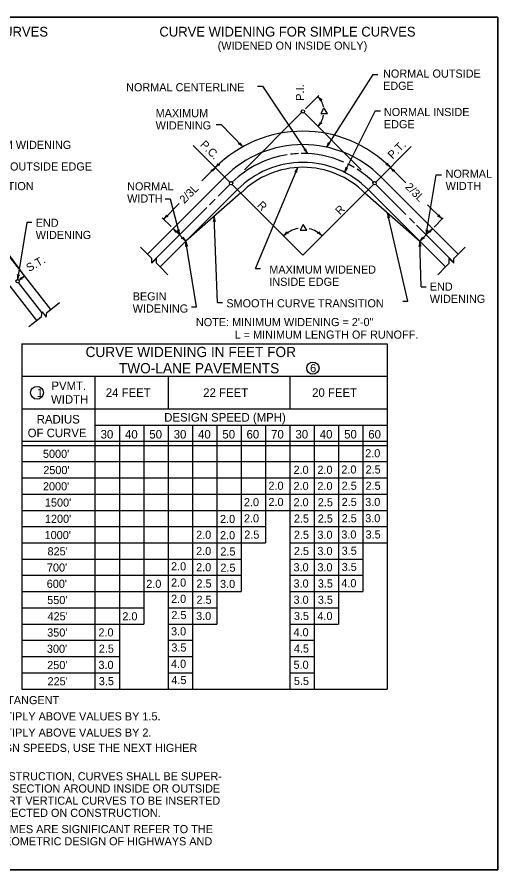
# Model space of a CAD drawing. Extents: x 1007 to 1035.5, y 1000.5 to 1021.5.
# Drawn here: x 1023.65 to 1035.5, y 1000.5 to 1021.5 of the extents above; entities that cross this region are included whole.
import ezdxf

# ---------------------------------------------------------------- set-up
doc = ezdxf.new("R2010")
doc.units = 0
for name, color, linetype in [('Level 1', 7, 'Continuous'), ('Level 10', 7, 'Continuous'), ('Level 11', 7, 'Continuous')]:
    doc.layers.add(name, color=color, linetype=linetype)

msp = doc.modelspace()

# ---------------------------------------------------------------- linework, layer by layer
at = {"layer": 'Level 1'}
for p, q in [((1032.414, 1020.083), (1031.276, 1018.297)), ((1032.414, 1020.083), (1032.539, 1020.083)), ((1029.572, 1019.802), (1029.697, 1019.802)), ((1029.697, 1019.802), (1030.811, 1018.138)), ((1031.086, 1019.57), (1030.756, 1019.239)), ((1030.663, 1019.147), (1029.254, 1017.737)), ((1030.722, 1019.147), (1032.13, 1017.738)), ((1032.478, 1019.192), (1031.717, 1017.677)), ((1032.478, 1019.192), (1032.603, 1019.192)), ((1028.556, 1018.857), (1028.681, 1018.857)), ((1028.681, 1018.857), (1029.21, 1018.305)), ((1028.896, 1017.438), (1027.994, 1018.34)), ((1033.362, 1018.31), (1032.49, 1017.437)), ((1028.536, 1017.797), (1028.204, 1017.464)), ((1029.525, 1015.307), (1030.565, 1017.797)), ((1032.849, 1017.797), (1033.228, 1017.418)), ((1028.769, 1017.564), (1026.865, 1015.659)), ((1032.616, 1017.564), (1034.52, 1015.659)), ((1033.733, 1016.135), (1033.981, 1017.619)), ((1033.981, 1017.619), (1034.106, 1017.619)), ((1029.081, 1017.253), (1027.176, 1015.348)), ((1028.896, 1017.379), (1028.61, 1017.093)), ((1030.693, 1015.64), (1028.954, 1017.379)), ((1032.431, 1017.379), (1030.693, 1015.641)), ((1032.305, 1017.253), (1034.209, 1015.348)), ((1032.46, 1017.408), (1032.46, 1017.408)), ((1032.49, 1017.379), (1033.234, 1016.635)), ((1029.165, 1017.168), (1027.808, 1015.98)), ((1032.22, 1017.168), (1033.578, 1015.98)), ((1027.648, 1016.908), (1027.264, 1016.524)), ((1027.302, 1017.023), (1027.427, 1017.023)), ((1027.427, 1017.023), (1027.652, 1016.135)), ((1028.53, 1017.013), (1028.396, 1016.879)), ((1033.767, 1016.879), (1034.122, 1016.524)), ((1028.33, 1016.813), (1026.97, 1015.453)), ((1033.279, 1014.501), (1032.782, 1016.676)), ((1023.888, 1016.441), (1023.663, 1015.036)), ((1024.013, 1016.441), (1023.888, 1016.441)), ((1027.449, 1016.339), (1027.228, 1016.56)), ((1028.588, 1014.472), (1028.508, 1016.592)), ((1033.317, 1016.551), (1033.444, 1016.424)), ((1034.153, 1016.555), (1033.927, 1016.329)), ((1027.808, 1015.98), (1027.497, 1016.291)), ((1033.495, 1016.373), (1034.415, 1015.453)), ((1033.889, 1016.291), (1033.578, 1015.98)), ((1027.652, 1016.135), (1027.652, 1016.135)), ((1033.733, 1016.135), (1033.733, 1016.135)), ((1023.837, 1015.13), (1023.249, 1015.928)), ((1026.882, 1015.643), (1026.689, 1015.835)), ((1028.071, 1014.365), (1027.808, 1015.98)), ((1033.604, 1014.857), (1033.578, 1015.98)), ((1034.504, 1015.643), (1034.696, 1015.835)), ((1024.483, 1014.303), (1023.341, 1015.764)), ((1024.136, 1014.032), (1023.001, 1015.486)), ((1027.369, 1015.156), (1027.176, 1015.348)), ((1029.525, 1015.307), (1029.65, 1015.307)), ((1034.017, 1015.156), (1034.209, 1015.348)), ((1024.265, 1014.224), (1023.689, 1014.962)), ((1023.696, 1015.02), (1023.837, 1015.13)), ((1033.604, 1014.857), (1033.729, 1014.857)), ((1024.483, 1014.303), (1024.697, 1014.47)), ((1027.946, 1014.365), (1028.071, 1014.365)), ((1028.588, 1014.472), (1028.713, 1014.472)), ((1033.154, 1014.501), (1033.279, 1014.501)), ((1023.94, 1013.879), (1024.155, 1014.047))]:
    msp.add_line(p, q, dxfattribs=at)
for points in [[(1031.136, 1019.122), (1031.298, 1019.128), (1031.212, 1019.265)], [(1030.626, 1016.25), (1030.789, 1016.256), (1030.703, 1016.394)]]:
    msp.add_lwpolyline(points, close=True, dxfattribs=at)
for points in [[(1027.176, 1015.348), (1027.088, 1015.437), (1027.088, 1015.554), (1026.97, 1015.437), (1026.97, 1015.555), (1026.882, 1015.643)], [(1034.209, 1015.348), (1034.297, 1015.437), (1034.297, 1015.554), (1034.415, 1015.437), (1034.415, 1015.555), (1034.504, 1015.643)], [(1024.155, 1014.047), (1024.253, 1014.123), (1024.267, 1014.24), (1024.37, 1014.109), (1024.384, 1014.226), (1024.483, 1014.303)]]:
    msp.add_lwpolyline(points, dxfattribs=at)
for centre, radius in [((1030.693, 1019.176), 0.0414), ((1028.925, 1017.408), 0.0414), ((1032.46, 1017.408), 0.0414), ((1023.664, 1014.995), 0.0414), ((1030.941, 1012.854), 0.15), ((1024.144, 1012.249), 0.158)]:
    msp.add_circle(centre, radius, dxfattribs=at)
for centre, radius, start, end in [((1031.347, 1019.811), 0.391, 223, 241.6688), ((1030.775, 1019.278), 0.391, 24.3472, 42.9939), ((1031.347, 1019.811), 0.391, 222.9878, 223), ((1030.693, 1019.176), 0.521, 12.9141, 45), ((1031.162, 1019.435), 0.0312, 91.7746, 173.8913), ((1030.693, 1019.176), 0.521, 314.9973, 349.543), ((1030.771, 1019.069), 0.391, 317.9737, 336.6425), ((1031.351, 1018.546), 0.391, 119.3209, 137.9676), ((1030.771, 1019.069), 0.391, 317.9615, 317.9737), ((1031.16, 1018.918), 0.0312, 186.7483, 268.865), ((1030.693, 1015.64), 3.049, 44.9991, 135), ((1030.693, 1015.64), 2.72, 44.9991, 135), ((1029.107, 1018.412), 0.0312, 272.5909, 354.7076), ((1028.928, 1018.034), 0.391, 43.8163, 62.485), ((1029.492, 1018.575), 0.391, 205.1634, 223.8102), ((1028.928, 1018.034), 0.391, 43.804, 43.8163), ((1030.946, 1018.507), 0.391, 327.4992, 346.168), ((1031.605, 1018.087), 0.391, 128.8464, 147.4931), ((1030.946, 1018.507), 0.391, 327.487, 327.4992), ((1031.356, 1018.422), 0.0312, 196.2738, 278.3905), ((1030.693, 1015.64), 2.5, 98.8438, 134.0497), ((1030.693, 1015.64), 2.5, 92.489, 96.9656), ((1030.693, 1015.64), 2.5, 66.245, 90.9873), ((1030.729, 1018.261), 0.0312, 262.5784, 344.6951), ((1030.487, 1017.92), 0.391, 33.8038, 52.4726), ((1031.136, 1018.355), 0.391, 195.1509, 213.7977), ((1030.487, 1017.92), 0.391, 33.7915, 33.8038), ((1028.275, 1018.087), 0.391, 312.005, 330.6738), ((1028.647, 1017.896), 0.0312, 180.7796, 262.8963), ((1030.693, 1015.64), 2.28, 44.9991, 135), ((1030.693, 1015.64), 2.5, 59.6853, 63.6491), ((1032.744, 1017.902), 0.0312, 273.7746, 355.8913), ((1032.573, 1017.52), 0.391, 45, 63.6688), ((1033.125, 1018.073), 0.391, 206.3472, 224.9939), ((1028.26, 1018.073), 0.391, 296.3472, 314.9939), ((1028.431, 1017.692), 0.0312, 3.7746, 85.8913), ((1028.813, 1017.52), 0.391, 135, 153.6688), ((1028.798, 1017.506), 0.391, 113.3522, 131.9989), ((1028.813, 1017.52), 0.391, 134.9878, 135), ((1028.275, 1018.087), 0.391, 311.9928, 312.005), ((1030.693, 1015.64), 2.16, 44.9991, 135), ((1030.205, 1017.947), 0.391, 318.6655, 337.3122), ((1030.508, 1017.659), 0.0312, 26.0929, 108.2096), ((1030.926, 1017.646), 0.391, 157.3183, 175.9871), ((1030.926, 1017.646), 0.391, 157.3061, 157.3183), ((1031.368, 1017.853), 0.391, 333.3128, 351.9815), ((1032.066, 1017.502), 0.391, 134.6599, 153.3067), ((1031.368, 1017.853), 0.391, 333.3005, 333.3128), ((1031.783, 1017.81), 0.0312, 202.0874, 284.2041), ((1030.693, 1015.64), 2.5, 45.9503, 57.595), ((1032.573, 1017.52), 0.391, 44.9878, 45), ((1033.125, 1018.073), 0.391, 225.0019, 243.6707), ((1032.573, 1017.52), 0.391, 26.349, 44.9958), ((1033.125, 1018.073), 0.391, 224.9896, 225.0019), ((1032.954, 1017.692), 0.0312, 93.7765, 175.8932), ((1026.988, 1016.8), 0.391, 315, 333.6688), ((1027.369, 1016.629), 0.0312, 183.7746, 265.8913), ((1033.163, 1016.763), 0.391, 192.8708, 211.5396), ((1032.402, 1016.589), 0.391, 354.2179, 12.8647), ((1033.163, 1016.763), 0.391, 192.8585, 192.8708), ((1034.017, 1016.629), 0.0312, 273.7765, 355.8932), ((1034.398, 1016.8), 0.391, 206.349, 224.9958), ((1027.54, 1016.248), 0.391, 116.3472, 134.9939), ((1026.988, 1016.8), 0.391, 314.9878, 315), ((1028.117, 1016.577), 0.391, 343.5215, 2.1682), ((1028.513, 1016.444), 0.0312, 50.9489, 133.0656), ((1028.898, 1016.607), 0.391, 182.1743, 200.8431), ((1028.898, 1016.607), 0.391, 182.1621, 182.1743), ((1032.815, 1016.531), 0.0312, 61.6454, 143.7621), ((1033.846, 1016.248), 0.391, 45.0019, 63.6707), ((1033.846, 1016.248), 0.391, 44.9897, 45.0019), ((1027.773, 1016.567), 0.391, 224.9693, 243.6381), ((1027.22, 1016.015), 0.391, 26.3165, 44.9632), ((1027.773, 1016.567), 0.391, 224.9571, 224.9693), ((1027.602, 1016.186), 0.0312, 93.7439, 175.8606), ((1027.616, 1016.279), 0.0312, 243.0151, 325.1318), ((1027.274, 1016.039), 0.391, 14.2405, 32.9093), ((1028.031, 1016.231), 0.391, 175.5876, 194.2344), ((1030.693, 1015.64), 0.667, 100.0205, 134.9949), ((1029.96, 1016.403), 0.391, 311.9516, 330.6204), ((1030.331, 1016.211), 0.0312, 180.7262, 262.8429), ((1030.693, 1015.64), 0.667, 45, 76.3694), ((1031.054, 1016.212), 0.0312, 276.7721, 358.8888), ((1031.426, 1016.402), 0.391, 209.3447, 227.9914), ((1033.758, 1016.282), 0.0312, 219.2895, 301.4062), ((1033.348, 1016.2), 0.391, 350.5149, 9.1837), ((1034.118, 1016.071), 0.391, 151.8621, 170.5088), ((1033.613, 1016.567), 0.391, 296.3472, 314.9939), ((1033.784, 1016.186), 0.0312, 3.7746, 85.8913), ((1034.165, 1016.015), 0.391, 135, 153.6688), ((1034.165, 1016.015), 0.391, 134.9878, 135), ((1027.274, 1016.039), 0.391, 14.2283, 14.2405), ((1027.703, 1016.085), 0.0312, 273.7439, 355.8606), ((1027.531, 1015.704), 0.391, 44.9693, 63.6381), ((1028.084, 1016.256), 0.391, 206.3165, 224.9632), ((1030.482, 1015.822), 0.391, 113.2988, 131.9455), ((1029.96, 1016.403), 0.391, 311.9394, 311.9516), ((1030.903, 1015.822), 0.391, 47.9975, 66.6663), ((1030.903, 1015.822), 0.391, 47.9853, 47.9975), ((1033.301, 1016.256), 0.391, 315, 333.6688), ((1033.854, 1015.703), 0.391, 116.3472, 134.9939), ((1033.683, 1016.085), 0.0312, 183.7746, 265.8913), ((1033.348, 1016.2), 0.391, 350.5027, 350.5149), ((1027.531, 1015.704), 0.391, 44.9571, 44.9693), ((1028.193, 1016.043), 0.391, 189.2661, 207.9349), ((1027.422, 1015.917), 0.391, 350.6133, 9.26), ((1028.193, 1016.043), 0.391, 189.2539, 189.2661), ((1027.832, 1015.833), 0.0312, 58.0407, 140.1574), ((1033.187, 1015.97), 0.391, 342.7116, 1.3583), ((1033.581, 1015.831), 0.0312, 50.139, 132.2557), ((1033.301, 1016.256), 0.391, 314.9878, 315), ((1033.968, 1015.989), 0.391, 181.3644, 200.0332), ((1033.968, 1015.989), 0.391, 181.3522, 181.3644), ((1023.687, 1015.183), 0.0312, 219.7034, 301.8201), ((1023.278, 1015.098), 0.391, 350.9288, 9.5976), ((1024.049, 1014.974), 0.391, 152.276, 170.9227), ((1023.278, 1015.098), 0.391, 350.9166, 350.9288), ((1023.596, 1015.438), 0.391, 289.3512, 307.9979), ((1023.72, 1015.039), 0.0312, 356.7786, 78.8953), ((1024.077, 1014.822), 0.391, 128.004, 146.6728), ((1024.077, 1014.822), 0.391, 127.9918, 128.004)]:
    msp.add_arc(centre, radius, start, end, dxfattribs=at)
at = {"layer": 'Level 10'}
for p, q in [((1007, 1021.5), (1035.5, 1021.5)), ((1035.5, 1021.5), (1035.5, 1000.5)), ((1035.5, 1000.5), (1007, 1000.5))]:
    msp.add_line(p, q, dxfattribs=at)
msp.add_lwpolyline([(1007, 1000.5), (1035.5, 1000.5), (1035.5, 1021.5), (1007, 1021.5)], close=True, dxfattribs=at)
at = {"layer": 'Level 11'}
for p, q in [((1023.771, 1013.454), (1023.771, 1004.954)), ((1023.771, 1013.454), (1032.771, 1013.454)), ((1032.771, 1013.454), (1032.771, 1004.954)), ((1023.771, 1012.654), (1027.371, 1012.654)), ((1025.571, 1012.654), (1025.571, 1004.954)), ((1027.371, 1012.654), (1027.371, 1011.854)), ((1027.371, 1012.654), (1032.771, 1012.654)), ((1030.371, 1012.654), (1030.371, 1011.854)), ((1023.771, 1011.854), (1027.371, 1011.854)), ((1027.371, 1011.854), (1032.771, 1011.854)), ((1025.571, 1011.454), (1027.371, 1011.454)), ((1026.171, 1011.454), (1026.171, 1004.954)), ((1026.771, 1011.454), (1026.771, 1006.554)), ((1027.371, 1011.454), (1027.371, 1007.354)), ((1027.371, 1011.454), (1027.371, 1006.154)), ((1027.371, 1011.454), (1027.371, 1004.954)), ((1027.371, 1011.454), (1032.771, 1011.454)), ((1027.971, 1011.454), (1027.971, 1004.954)), ((1028.571, 1011.454), (1028.571, 1006.554)), ((1029.171, 1011.454), (1029.171, 1007.354)), ((1029.771, 1011.454), (1029.771, 1008.554)), ((1030.371, 1011.454), (1030.371, 1009.754)), ((1030.371, 1011.454), (1030.371, 1004.954)), ((1030.971, 1011.454), (1030.971, 1004.954)), ((1031.571, 1011.454), (1031.571, 1006.554)), ((1032.171, 1011.454), (1032.171, 1007.354)), ((1032.771, 1011.454), (1032.771, 1007.754)), ((1023.771, 1011.054), (1027.371, 1011.054)), ((1023.771, 1010.954), (1027.371, 1010.954)), ((1027.371, 1011.054), (1032.771, 1011.054)), ((1027.371, 1010.954), (1032.771, 1010.954)), ((1023.771, 1010.554), (1027.371, 1010.554)), ((1027.371, 1010.554), (1032.771, 1010.554)), ((1023.771, 1010.154), (1027.371, 1010.154)), ((1027.371, 1010.154), (1030.371, 1010.154)), ((1030.371, 1010.154), (1030.971, 1010.154)), ((1030.971, 1010.183), (1030.971, 1010.154)), ((1030.971, 1010.154), (1031.571, 1010.154)), ((1031.571, 1010.154), (1032.771, 1010.154)), ((1023.771, 1009.754), (1027.371, 1009.754)), ((1027.371, 1009.754), (1030.371, 1009.754)), ((1030.371, 1009.754), (1030.971, 1009.754)), ((1030.971, 1009.754), (1031.571, 1009.754)), ((1031.571, 1009.754), (1032.771, 1009.754)), ((1023.771, 1009.354), (1027.371, 1009.354)), ((1027.371, 1009.354), (1030.371, 1009.354)), ((1030.371, 1009.354), (1030.971, 1009.354)), ((1030.971, 1009.354), (1031.571, 1009.354)), ((1031.571, 1009.354), (1032.771, 1009.354)), ((1023.771, 1008.954), (1027.371, 1008.954)), ((1027.371, 1008.954), (1028.571, 1008.954)), ((1028.571, 1008.954), (1029.771, 1008.954)), ((1030.371, 1008.954), (1030.971, 1008.954)), ((1030.971, 1008.954), (1031.571, 1008.954)), ((1031.571, 1008.954), (1032.771, 1008.954)), ((1023.771, 1008.554), (1027.371, 1008.554)), ((1027.371, 1008.554), (1027.971, 1008.554)), ((1027.971, 1008.554), (1028.571, 1008.554)), ((1028.571, 1008.554), (1029.771, 1008.554)), ((1030.371, 1008.554), (1030.971, 1008.554)), ((1030.971, 1008.554), (1031.571, 1008.554)), ((1031.571, 1008.554), (1032.771, 1008.554)), ((1023.771, 1008.154), (1027.371, 1008.154)), ((1027.371, 1008.154), (1027.971, 1008.154)), ((1027.971, 1008.154), (1028.571, 1008.154)), ((1028.571, 1008.154), (1029.171, 1008.154)), ((1030.371, 1008.154), (1030.971, 1008.154)), ((1030.971, 1008.154), (1031.571, 1008.154)), ((1031.571, 1008.154), (1032.171, 1008.154)), ((1023.771, 1007.754), (1027.371, 1007.754)), ((1027.371, 1007.754), (1027.971, 1007.754)), ((1027.971, 1007.754), (1028.571, 1007.754)), ((1028.571, 1007.754), (1029.171, 1007.754)), ((1030.371, 1007.754), (1030.971, 1007.754)), ((1030.971, 1007.754), (1031.571, 1007.754)), ((1031.571, 1007.754), (1032.171, 1007.754)), ((1023.771, 1007.354), (1027.371, 1007.354)), ((1027.371, 1007.354), (1027.971, 1007.354)), ((1027.971, 1007.354), (1028.571, 1007.354)), ((1028.571, 1007.354), (1029.171, 1007.354)), ((1030.371, 1007.354), (1030.971, 1007.354)), ((1030.971, 1007.354), (1031.571, 1007.354)), ((1031.571, 1007.354), (1032.171, 1007.354)), ((1023.771, 1006.954), (1026.771, 1006.954)), ((1027.371, 1006.954), (1027.971, 1006.954)), ((1027.971, 1006.954), (1028.571, 1006.954)), ((1030.371, 1006.954), (1030.971, 1006.954)), ((1030.971, 1006.954), (1031.571, 1006.954)), ((1023.771, 1006.554), (1026.771, 1006.554)), ((1027.371, 1006.554), (1027.971, 1006.554)), ((1027.971, 1006.554), (1028.571, 1006.554)), ((1030.371, 1006.554), (1030.971, 1006.554)), ((1030.971, 1006.554), (1031.571, 1006.554)), ((1023.771, 1006.154), (1026.171, 1006.154)), ((1023.771, 1006.154), (1026.171, 1006.154)), ((1027.371, 1006.154), (1027.971, 1006.154)), ((1030.371, 1006.154), (1030.971, 1006.154)), ((1023.771, 1005.754), (1026.171, 1005.754)), ((1027.371, 1005.754), (1027.971, 1005.754)), ((1030.371, 1005.754), (1030.971, 1005.754)), ((1023.771, 1005.354), (1026.171, 1005.354)), ((1027.371, 1005.354), (1027.971, 1005.354)), ((1030.371, 1005.354), (1030.971, 1005.354)), ((1023.771, 1004.954), (1026.771, 1004.954)), ((1026.771, 1004.954), (1032.771, 1004.954))]:
    msp.add_line(p, q, dxfattribs=at)
msp.add_lwpolyline([(1007, 1000.5), (1035.5, 1000.5), (1035.5, 1021.5), (1007, 1021.5)], close=True, dxfattribs=at)

# ---------------------------------------------------------------- texts
at = {"layer": 'Level 1'}
for s, height, p in [('CURVE WIDENING FOR SPIRAL TRANSITION CURVES', 0.24, (1016.104, 1021.02)), ('CURVE WIDENING FOR SIMPLE CURVES', 0.24, (1027.158, 1021.02)), ('(WIDENED ON INSIDE ONLY)', 0.2, (1028.594, 1020.696)), ('NORMAL OUTSIDE', 0.2, (1032.669, 1020.008)), ('NORMAL CENTERLINE', 0.2, (1026.338, 1019.672)), ('EDGE', 0.2, (1032.669, 1019.708)), ('MAXIMUM', 0.2, (1027.065, 1019.033)), ('NORMAL INSIDE', 0.2, (1032.689, 1019.062)), ('WIDENING', 0.2, (1027.065, 1018.733)), ('EDGE', 0.2, (1032.689, 1018.762)), ('MAXIMUM WIDENING', 0.2, (1022.252, 1018.253)), ('NORMAL OUTSIDE EDGE', 0.2, (1022.258, 1017.721)), ('NORMAL', 0.2, (1034.21, 1017.542)), ('TRANSITION', 0.2, (1022.439, 1017.238)), ('NORMAL', 0.2, (1026.363, 1017.232)), ('WIDTH', 0.2, (1034.21, 1017.242)), ('WIDTH', 0.2, (1026.363, 1016.932)), ('END', 0.2, (1024.11, 1016.335)), ('WIDENING', 0.2, (1024.11, 1016.035)), ('MAXIMUM WIDENED', 0.2, (1029.866, 1015.182)), ('INSIDE EDGE', 0.2, (1029.866, 1014.882)), ('END', 0.2, (1033.82, 1014.762)), ('BEGIN', 0.2, (1026.5, 1014.523)), ('SMOOTH CURVE TRANSITION', 0.2, (1028.807, 1014.352)), ('WIDENING', 0.2, (1033.82, 1014.462)), ('WIDENING', 0.2, (1026.5, 1014.223)), ("NOTE: MINIMUM WIDENING = 2'-0''", 0.2, (1028.058, 1013.89)), ('L = MINIMUM LENGTH OF RUNOFF.', 0.2, (1029.012, 1013.581)), ('CURVE WIDENING IN FEET FOR', 0.252, (1025.338, 1013.128)), ('TWO-LANE PAVEMENTS', 0.252, (1026.16, 1012.728)), ('6', 0.2, (1030.872, 1012.756)), ('PVMT.', 0.21, (1024.496, 1012.316)), ('1', 0.21, (1024.136, 1012.144)), ('24 FEET', 0.21, (1025.837, 1012.149)), ('22 FEET', 0.21, (1028.237, 1012.149)), ('20 FEET', 0.21, (1030.921, 1012.149)), ('WIDTH', 0.21, (1024.487, 1011.98)), ('RADIUS', 0.21, (1024.135, 1011.492)), ('DESIGN SPEED (MPH)', 0.21, (1027.277, 1011.539)), ('OF CURVE', 0.21, (1023.912, 1011.156)), ('30', 0.21, (1025.71, 1011.123)), ('40', 0.21, (1026.31, 1011.123)), ('50', 0.21, (1026.91, 1011.123)), ('30', 0.21, (1027.51, 1011.123)), ('40', 0.21, (1028.11, 1011.123)), ('50', 0.21, (1028.71, 1011.123)), ('60', 0.21, (1029.305, 1011.123)), ('70', 0.21, (1029.91, 1011.123)), ('30', 0.21, (1030.51, 1011.123)), ('40', 0.21, (1031.11, 1011.123)), ('50', 0.21, (1031.71, 1011.123)), ('60', 0.21, (1032.305, 1011.123)), ('WIDTH OF PAVEMENT ON TANGENT', 0.2, (1019.991, 1004.582)), ('3-LANE PAVEMENTS: MULTIPLY ABOVE VALUES BY 1.5.', 0.2, (1019.991, 1004.182)), ('4-LANE PAVEMENTS: MULTIPLY ABOVE VALUES BY 2.', 0.2, (1019.991, 1003.782)), ('FOR INTERMEDIATE DESIGN SPEEDS, USE THE NEXT HIGHER', 0.2, (1019.991, 1003.406)), ('WHEN REQUIRED ON CONSTRUCTION, CURVES SHALL BE SUPER-', 0.2, (1019.991, 1002.706)), ('ELEVATED BY REVOLVING SECTION AROUND INSIDE OR OUTSIDE', 0.2, (1019.991, 1002.406)), ('EDGE AS DIRECTED.  SHORT VERTICAL CURVES TO BE INSERTED', 0.2, (1019.991, 1002.106)), ("AT ''D'' AND ''A'' WHERE DIRECTED ON CONSTRUCTION.", 0.2, (1019.991, 1001.806)), ('WHEN SEMITRAILER VOLUMES ARE SIGNIFICANT REFER TO THE', 0.2, (1019.991, 1001.406)), ("AASHTO '' A POLICY ON GEOMETRIC DESIGN OF HIGHWAYS AND", 0.2, (1019.991, 1001.106))]:
    msp.add_text(s, height=height, dxfattribs=at).set_placement(p)
for s, rotation, p in [('P.I.', 90, (1030.722, 1019.439)), ('P.C.', 314.9948, (1028.147, 1018.343)), ('P.T.', 45, (1032.903, 1017.991)), ('2/3L', 45, (1027.771, 1016.892)), ('2/3L', 315, (1033.2, 1017.301)), ('R', 314.9973, (1029.554, 1016.848)), ('R', 45, (1031.61, 1016.615)), ('S.T.', 30, (1023.946, 1015.219))]:
    msp.add_text(s, height=0.2, rotation=rotation, dxfattribs=at).set_placement(p)
at = {"layer": 'Level 11'}
for s, p in [("5000'", (1024.289, 1010.646)), ('2.0', (1032.229, 1010.66)), ("2500'", (1024.297, 1010.246)), ('2.0', (1030.463, 1010.253)), ('2.0', (1031.052, 1010.253)), ('2.0', (1031.641, 1010.26)), ('2.5', (1032.238, 1010.26)), ("2000'", (1024.289, 1009.846)), ('2.0', (1029.845, 1009.86)), ('2.0', (1030.463, 1009.853)), ('2.0', (1031.052, 1009.853)), ('2.5', (1031.649, 1009.86)), ('2.5', (1032.238, 1009.86)), ("1500'", (1024.338, 1009.446)), ('2.0', (1029.241, 1009.457)), ('2.0', (1029.845, 1009.46)), ('2.0', (1030.463, 1009.453)), ('2.5', (1031.061, 1009.453)), ('2.5', (1031.649, 1009.46)), ('3.0', (1032.229, 1009.46)), ('2.5', (1031.649, 1009.06)), ('3.0', (1032.229, 1009.06)), ("1200'", (1024.338, 1009.046)), ('2.0', (1028.652, 1009.042)), ('2.0', (1029.241, 1009.057)), ('2.5', (1030.472, 1009.053)), ('2.5', (1031.061, 1009.053)), ("1000'", (1024.33, 1008.646)), ('2.0', (1028.063, 1008.653)), ('2.0', (1028.652, 1008.642)), ('2.5', (1029.249, 1008.657)), ('2.5', (1030.472, 1008.653)), ('3.0', (1031.052, 1008.653)), ('3.0', (1031.641, 1008.66)), ('3.5', (1032.238, 1008.66)), ("825'", (1024.402, 1008.246)), ('2.0', (1028.063, 1008.253)), ('2.5', (1028.661, 1008.242)), ('2.5', (1030.472, 1008.253)), ('3.0', (1031.052, 1008.253)), ('3.5', (1031.649, 1008.26)), ("700'", (1024.387, 1007.846)), ('2.0', (1027.445, 1007.876)), ('2.0', (1028.063, 1007.853)), ('2.5', (1028.661, 1007.842)), ('3.0', (1030.463, 1007.853)), ('3.0', (1031.052, 1007.853)), ('3.5', (1031.649, 1007.86)), ("600'", (1024.382, 1007.446)), ('2.0', (1026.834, 1007.445)), ('2.0', (1027.445, 1007.476)), ('2.5', (1028.072, 1007.453)), ('3.0', (1028.652, 1007.442)), ('3.0', (1030.463, 1007.453)), ('3.5', (1031.061, 1007.453)), ('4.0', (1031.641, 1007.46)), ("550'", (1024.394, 1007.046)), ('2.0', (1027.445, 1007.076)), ('2.5', (1028.072, 1007.053)), ('3.0', (1030.463, 1007.053)), ('3.5', (1031.061, 1007.053)), ("425'", (1024.402, 1006.646)), ('2.0', (1026.245, 1006.645)), ('2.5', (1027.453, 1006.676)), ('3.0', (1028.063, 1006.653)), ('3.5', (1030.472, 1006.653)), ('4.0', (1031.052, 1006.653)), ("350'", (1024.394, 1006.246)), ('2.0', (1025.656, 1006.249)), ('3.0', (1027.445, 1006.276)), ('4.0', (1030.463, 1006.253)), ("300'", (1024.387, 1005.846)), ('2.5', (1025.665, 1005.849)), ('3.5', (1027.453, 1005.876)), ('4.5', (1030.472, 1005.853)), ("250'", (1024.394, 1005.446)), ('3.0', (1025.656, 1005.449)), ('4.0', (1027.445, 1005.476)), ('5.0', (1030.463, 1005.453)), ('4.5', (1027.453, 1005.076)), ("225'", (1024.402, 1005.046)), ('3.5', (1025.665, 1005.049)), ('5.5', (1030.472, 1005.053))]:
    msp.add_text(s, height=0.2, dxfattribs=at).set_placement(p)

doc.saveas('drawing.dxf')
